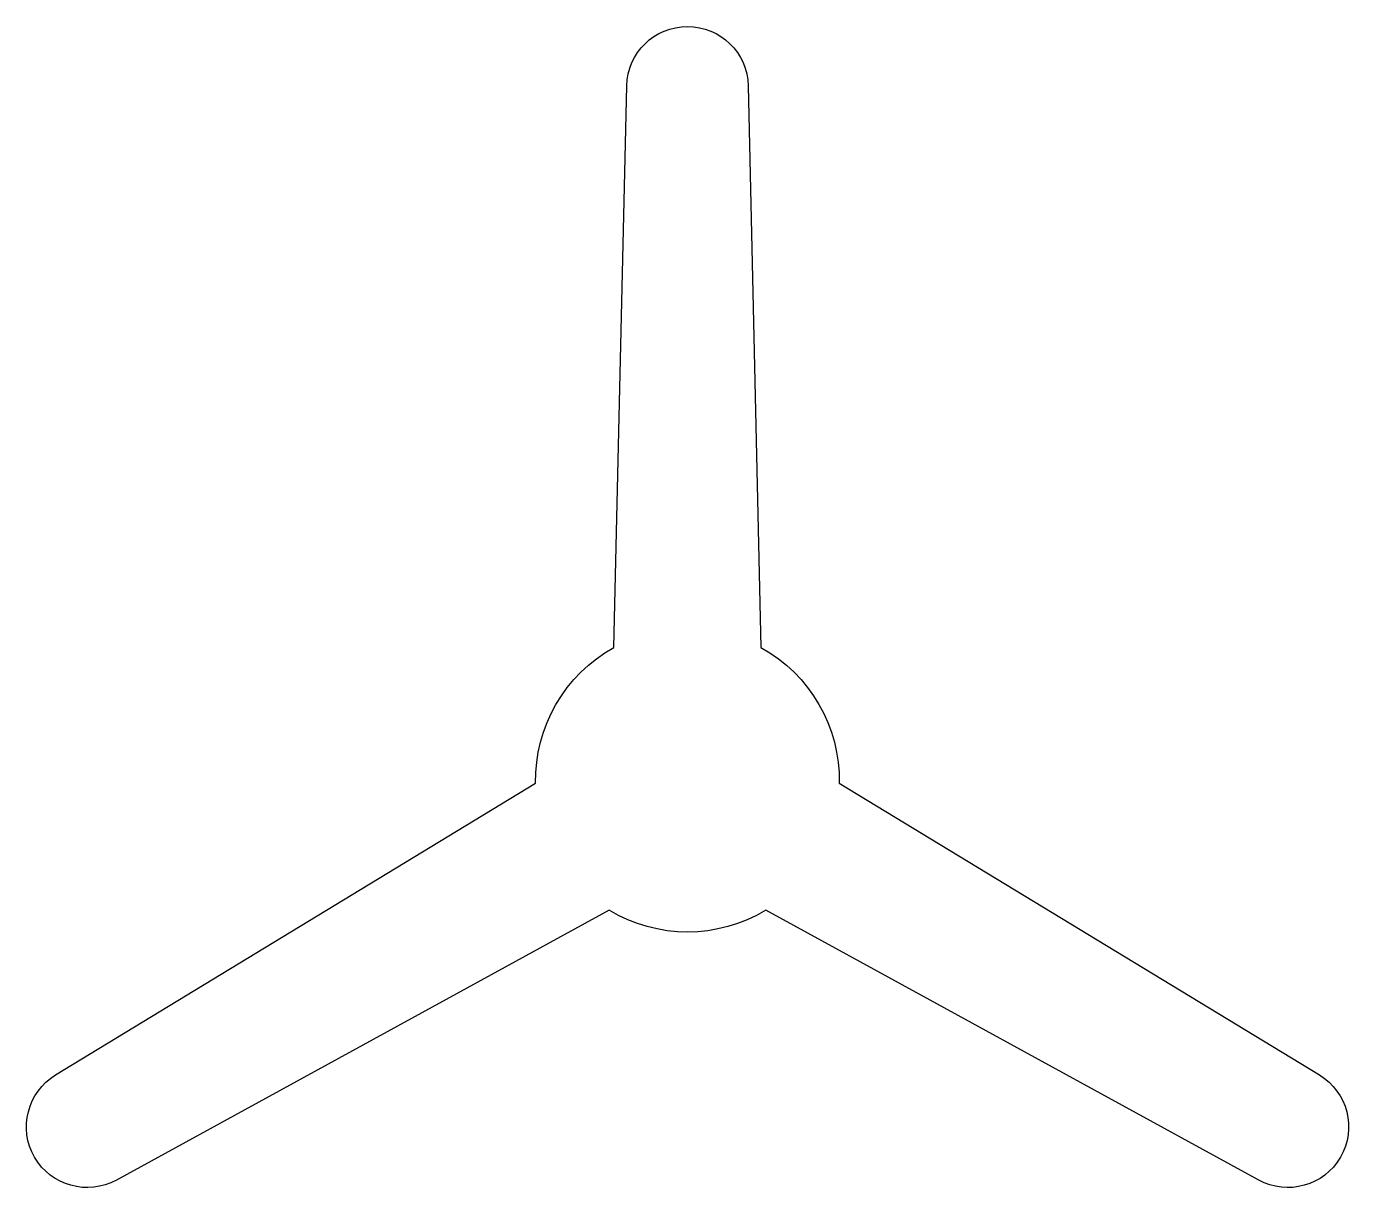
# Model space of a CAD drawing. Extents: x 1883.4 to 1896.5, y -10.1 to 1.3.
import ezdxf

# ---------------------------------------------------------------- set-up
doc = ezdxf.new("R2010")
doc.units = 0
doc.header["$LTSCALE"] = 15
doc.layers.get('0').update_dxf_attribs({"linetype": 'CONTINUOUS'})

msp = doc.modelspace()

# ---------------------------------------------------------------- linework, layer by layer
at = {"color": 0, "ltscale": 0.05}
msp.add_lwpolyline([(1895.583, -10.072), (1890.713, -7.406, -0.277747), (1889.166, -7.406), (1884.296, -10.072, -0.977496), (1883.696, -9.033), (1888.439, -6.149, -0.277747), (1889.213, -4.809), (1889.339, 0.741, -0.977496), (1890.539, 0.741), (1890.665, -4.809, -0.277747), (1891.439, -6.149), (1896.183, -9.033, -0.977496)], format="xyb", close=True, dxfattribs=at)

doc.saveas('drawing.dxf')
